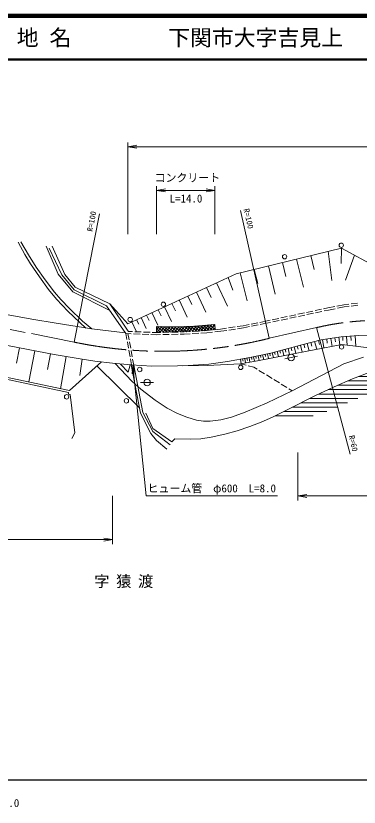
# Model space of a CAD drawing. Units: millimetres, scale not verified. Extents: x 40000 to 680000, y 20000 to 380000.
# Drawn here: x 370181 to 448714, y 198715 to 380000 of the extents above; entities that cross this region are included whole.
import ezdxf
from ezdxf.enums import TextEntityAlignment as Align

# ---------------------------------------------------------------- set-up
doc = ezdxf.new("R2010")
doc.units = ezdxf.units.MM
doc.header["$LTSCALE"] = 1000
doc.linetypes.add('CHAIN', pattern=[18.5, 12, -1.5, 3.5, -1.5])
for name, color, linetype, lineweight in [('M-BMK', 2, 'CHAIN', 13), ('M-BMK-HTXT', 7, 'Continuous', 13), ('M-STR-HTXT', 7, 'Continuous', 13), ('M-TTL', 2, 'Continuous', 140), ('M-TTL-BAND', 7, 'Continuous', 25), ('M-TTL-LINE', 7, 'Continuous', 50), ('M-WORK', 1, 'Continuous', 13)]:
    doc.layers.add(name, color=color, linetype=linetype, lineweight=lineweight)
doc.layers.add('M-TTL-TXT', color=7, linetype='Continuous')
doc.styles.add('ＭＳ ゴシック', font='')
doc.styles.get('ＭＳ ゴシック').set_extended_font_data('MS Gothic')

# ---------------------------------------------------------------- blocks, each defined once
blk = doc.blocks.new('open_arrow')
at = {"color": 0, "linetype": 'Continuous', "lineweight": -2}
blk.add_lwpolyline([(7.5, 1.25), (0, 0), (7.5, -1.25)], dxfattribs=at)

msp = doc.modelspace()

# ---------------------------------------------------------------- hatches: boundary and pattern name
at = {"layer": 'M-WORK'}
h = msp.add_hatch(dxfattribs=at)
h.set_pattern_fill('USER', color=256, style=0, pattern_type=2)
h.set_pattern_definition([(50, (408138, 308018), (-383.022, 321.394), []), (140, (408138, 308018), (-321.394, -383.022), [])])
h.paths.add_polyline_path([(402376, 308831), (407059, 308721), (411031, 308893), (415737, 309316), (415775, 308102), (413803, 307881), (408681, 307600), (402371, 307444)])
h = msp.add_hatch(dxfattribs=at)
h.set_pattern_fill('USER', color=256, style=0, pattern_type=2)
h.set_pattern_definition([(0, (444553, 292359), (-0, 1000), [])])
h.paths.add_polyline_path([(428899, 288068), (438585, 292970), (442995, 295011), (447169, 296817), (450993, 298294), (454112, 299279), (455498, 299710), (461388, 299708), (453736, 294576), (440384, 288982), (436110, 287768)])

# ---------------------------------------------------------------- linework, layer by layer
at = {"layer": 'M-BMK'}
for p, q in [((355614, 310805), (383516, 305247)), ((428161, 306122), (438969, 308568))]:
    msp.add_line(p, q, dxfattribs=at)
for centre, radius, start, end in [((452944, 250219), 60000, 44.54374, 103.46916), ((403928, 403142), 100000, 258.22223, 284.02416)]:
    msp.add_arc(centre, radius, start, end, dxfattribs=at)
at = {"layer": 'M-STR-HTXT'}
for p, q in [((395834, 330000), (395834, 351000)), ((395834, 350000), (530012, 350000)), ((402376, 330000), (402376, 341000)), ((415737, 330000), (415737, 341000)), ((402376, 340000), (415737, 340000)), ((428161, 306122), (421538, 335382)), ((383516, 305247), (389337, 334677)), ((438969, 308568), (446667, 279573)), ((434707, 280000), (434707, 269000)), ((392308, 270000), (392308, 259000)), ((434707, 270000), (481287, 270000)), ((332918, 260000), (392308, 260000))]:
    msp.add_line(p, q, dxfattribs=at)
msp.add_lwpolyline([(396920, 300000), (400000, 270000), (430000, 270000)], dxfattribs=at)
at = {"layer": 'M-TTL'}
msp.add_line((680000, 380000), (40000, 380000), dxfattribs=at)
at = {"layer": 'M-TTL-BAND'}
msp.add_line((40000, 205000), (579000, 205000), dxfattribs=at)
at = {"layer": 'M-TTL-LINE'}
msp.add_line((40000, 370000), (680000, 370000), dxfattribs=at)
at = {"layer": 'M-WORK'}
for p, q in [((372218, 325346), (370686, 328129)), ((371343, 328254), (373063, 325237)), ((377115, 327195), (379836, 320816)), ((380715, 320666), (377831, 326807)), ((378503, 327198), (381396, 320756)), ((420576, 320901), (444675, 326811)), ((444675, 326811), (444575, 323243)), ((444675, 326811), (466805, 314673)), ((373532, 323188), (372218, 325346)), ((373063, 325237), (374830, 322453)), ((437634, 325084), (438427, 321851)), ((441595, 326055), (442457, 319398)), ((447675, 325166), (445560, 319443)), ((375580, 320171), (373532, 323188)), ((427947, 322708), (429530, 316254)), ((431174, 323500), (431965, 320273)), ((434401, 324291), (435987, 317825)), ((374830, 322453), (376909, 319483)), ((395828, 309478), (420576, 320901)), ((421504, 321128), (423084, 314686)), ((424725, 321918), (425515, 318697)), ((377660, 317325), (375580, 320171)), ((376909, 319483), (379051, 316668)), ((379836, 320816), (383237, 316735)), ((383530, 317218), (380715, 320666)), ((381396, 320756), (383772, 317824)), ((418768, 320066), (419854, 317171)), ((379489, 315104), (377660, 317325)), ((383772, 317824), (391676, 314001)), ((413800, 317773), (414858, 315481)), ((416093, 318831), (418563, 313480)), ((379051, 316668), (380474, 314995)), ((383237, 316735), (391676, 312463)), ((390899, 313587), (383530, 317218)), ((409543, 315808), (410450, 313844)), ((411508, 316715), (413624, 312130)), ((382054, 312321), (379489, 315104)), ((380474, 314995), (382476, 312978)), ((391676, 314001), (395875, 307743)), ((391676, 314001), (395828, 309478)), ((405895, 314125), (406672, 312441)), ((407578, 314902), (409392, 310973)), ((443638, 313501), (445209, 313818)), ((445209, 313818), (446360, 313960)), ((446856, 314022), (448345, 314206)), ((446914, 313525), (448402, 313709)), ((386218, 308473), (382054, 312321)), ((382476, 312978), (385447, 310085)), ((395306, 307216), (390899, 313587)), ((401326, 312016), (402658, 309131)), ((402769, 312682), (403435, 311239)), ((404212, 313348), (405765, 309981)), ((434714, 311626), (436181, 311938)), ((436670, 312042), (438137, 312354)), ((436771, 311552), (438238, 311865)), ((438626, 312458), (440093, 312771)), ((438727, 311969), (440195, 312281)), ((440582, 312875), (441576, 313086)), ((440684, 312385), (441677, 312597)), ((441576, 313086), (443147, 313403)), ((441677, 312597), (443238, 312911)), ((443728, 313010), (445289, 313324)), ((445289, 313324), (446418, 313463)), ((367574, 311672), (373872, 310511)), ((373872, 310511), (379431, 309561)), ((385447, 310085), (387546, 308260)), ((397795, 310386), (398284, 309327)), ((398854, 310875), (399995, 308403)), ((400090, 311446), (400661, 310210)), ((425991, 309783), (427362, 310061)), ((427362, 310061), (428356, 310272)), ((428845, 310376), (430312, 310689)), ((428947, 309887), (430414, 310199)), ((430801, 310793), (432268, 311105)), ((430903, 310303), (432370, 310615)), ((432757, 311209), (434224, 311521)), ((432859, 310720), (434326, 311032)), ((434815, 311136), (436282, 311448)), ((379431, 309561), (387546, 308260)), ((387546, 308260), (395168, 307415)), ((396736, 309897), (397714, 307779)), ((402371, 307444), (402376, 308831)), ((402376, 308831), (407059, 308721)), ((407059, 308721), (411031, 308893)), ((411031, 308893), (415737, 309316)), ((415643, 308087), (416986, 308238)), ((415737, 309316), (415775, 308102)), ((416986, 308238), (418342, 308439)), ((418836, 308513), (420320, 308733)), ((418912, 308018), (420395, 308239)), ((420814, 308807), (422171, 309008)), ((420890, 308312), (422257, 308516)), ((422171, 309008), (423541, 309286)), ((422257, 308516), (423635, 308795)), ((424031, 309386), (425501, 309684)), ((424125, 308894), (425596, 309192)), ((426086, 309292), (427464, 309571)), ((427464, 309571), (428458, 309783)), ((395306, 307216), (396589, 307167)), ((395595, 305830), (395340, 307221)), ((396090, 305805), (395834, 307196)), ((395882, 307694), (396878, 307656)), ((397088, 307147), (398587, 307090)), ((397378, 307637), (398877, 307579)), ((399087, 307070), (400586, 307013)), ((399377, 307560), (400875, 307502)), ((401085, 306994), (402368, 306944)), ((401375, 307483), (402371, 307444)), ((402368, 306944), (403285, 306967)), ((402371, 307444), (403277, 307467)), ((403776, 307479), (405276, 307516)), ((403785, 306979), (405284, 307016)), ((405776, 307529), (407275, 307566)), ((405784, 307029), (407284, 307066)), ((407775, 307578), (408681, 307600)), ((407783, 307078), (408700, 307101)), ((408681, 307600), (409994, 307672)), ((408700, 307101), (410024, 307173)), ((410493, 307699), (411991, 307781)), ((410524, 307200), (412021, 307282)), ((412490, 307809), (413803, 307881)), ((412521, 307310), (413845, 307382)), ((413803, 307881), (415146, 308031)), ((413845, 307382), (415199, 307534)), ((415696, 307590), (417050, 307742)), ((417050, 307742), (418417, 307945)), ((440049, 305800), (444599, 306457)), ((444079, 306382), (444331, 304633)), ((444599, 306457), (448586, 306738)), ((444956, 306482), (445018, 305601)), ((445838, 306544), (445977, 304570)), ((446825, 306614), (446895, 305627)), ((447812, 306684), (447979, 304319)), ((448586, 306738), (452902, 306809)), ((366692, 304801), (378947, 302421)), ((395957, 303863), (395686, 305339)), ((396451, 303838), (396180, 305313)), ((428509, 302751), (435592, 304627)), ((432071, 302280), (444783, 304719)), ((435592, 304627), (440049, 305800)), ((436063, 304751), (436270, 303967)), ((436848, 304958), (437289, 303281)), ((437687, 305179), (437907, 304340)), ((438525, 305399), (438996, 303609)), ((439420, 305635), (439656, 304740)), ((440321, 305840), (440599, 303916)), ((441283, 305978), (441422, 305017)), ((442245, 306117), (442509, 304283)), ((443162, 306249), (443294, 305332)), ((444783, 304719), (455455, 303382)), ((371023, 303960), (370341, 300449)), ((374534, 303278), (373146, 296132)), ((396318, 301896), (396047, 303372)), ((396812, 301870), (396541, 303346)), ((423677, 301696), (428509, 302751)), ((428819, 302833), (429118, 301702)), ((429384, 302983), (429534, 302417)), ((429950, 303133), (430269, 301927)), ((430552, 303292), (430712, 302690)), ((431155, 303452), (431495, 302167)), ((431797, 303622), (431967, 302980)), ((432440, 303792), (432803, 302420)), ((433126, 303974), (433307, 303288)), ((433811, 304156), (434200, 302689)), ((434545, 304350), (434739, 303616)), ((435279, 304544), (435694, 302975)), ((347073, 301173), (382200, 293699)), ((347245, 301635), (382483, 294148)), ((378107, 302584), (377413, 299011)), ((378947, 302421), (384904, 301389)), ((381690, 301946), (380416, 294587)), ((385372, 301322), (384844, 297626)), ((384904, 301389), (388243, 300912)), ((396664, 300014), (396408, 301405)), ((397158, 299988), (396903, 301379)), ((418635, 300781), (423677, 301696)), ((421547, 301309), (421731, 300298)), ((421564, 300263), (425480, 300990)), ((422050, 301400), (422163, 300883)), ((422548, 301491), (422731, 300480)), ((423051, 301582), (423164, 301064)), ((423554, 301673), (423737, 300666)), ((424055, 301778), (424164, 301278)), ((424555, 301887), (424779, 300860)), ((425069, 302000), (425181, 301486)), ((425480, 300990), (432071, 302280)), ((425582, 302112), (425813, 301055)), ((426111, 302227), (426226, 301699)), ((426639, 302343), (426875, 301263)), ((427179, 302461), (427297, 301921)), ((427719, 302578), (427960, 301475)), ((428270, 302699), (428391, 302147)), ((433165, 301735), (431702, 301404)), ((433165, 301735), (434629, 302062)), ((445182, 300276), (449721, 301789)), ((382483, 294148), (389777, 300717)), ((388243, 300912), (392308, 300396)), ((388740, 299783), (398456, 290167)), ((392308, 300396), (396530, 300021)), ((392891, 300344), (396751, 296283)), ((394094, 300237), (395887, 298402)), ((395887, 298402), (396299, 300041)), ((396530, 300021), (401315, 299770)), ((398691, 288966), (396530, 300021)), ((397158, 299988), (399223, 289138)), ((401315, 299770), (407147, 299802)), ((407147, 299802), (413964, 299911)), ((408408, 299822), (414335, 300234)), ((413964, 299911), (421564, 300263)), ((414335, 300234), (418635, 300781)), ((421564, 300263), (422842, 299953)), ((423328, 299835), (424607, 299526)), ((424607, 299526), (425378, 299049)), ((433379, 294102), (445182, 300276)), ((425803, 298786), (427079, 297997)), ((427505, 297734), (428780, 296945)), ((447169, 296817), (450993, 298294)), ((396751, 296283), (398799, 294501)), ((400193, 296011), (398693, 296005)), ((400193, 296011), (401692, 295975)), ((429206, 296682), (430481, 295893)), ((430907, 295630), (432183, 294842)), ((442995, 295011), (447169, 296817)), ((382200, 293699), (382189, 293349)), ((398799, 294501), (402036, 291921)), ((427680, 291311), (433379, 294102)), ((432608, 294579), (433379, 294102)), ((438585, 292970), (442995, 295011)), ((382189, 293349), (382617, 293214)), ((382617, 293214), (383636, 284471)), ((402036, 291921), (404804, 290122)), ((432370, 289780), (438585, 292970)), ((404804, 290122), (407149, 288887)), ((422629, 289200), (427680, 291311)), ((401068, 284291), (398691, 288966)), ((399223, 289138), (401490, 284760)), ((399897, 288993), (401555, 285501)), ((407149, 288887), (409260, 288043)), ((419486, 288043), (422629, 289200)), ((428899, 288068), (432370, 289780)), ((409260, 288043), (411480, 287402)), ((411480, 287402), (413107, 287151)), ((413107, 287151), (414655, 287151)), ((414655, 287151), (417078, 287449)), ((417078, 287449), (419486, 288043)), ((423692, 285910), (426319, 286895)), ((426319, 286895), (428899, 288068)), ((401490, 284760), (405477, 281758)), ((401555, 285501), (405849, 282384)), ((417992, 284151), (420807, 284925)), ((420807, 284925), (423692, 285910)), ((383636, 284471), (382979, 283204)), ((402350, 282743), (401068, 284291)), ((405849, 282384), (406537, 283104)), ((406537, 283104), (410182, 283002)), ((410182, 283002), (412527, 283119)), ((412527, 283119), (414873, 283471)), ((414873, 283471), (417992, 284151)), ((404711, 280757), (402350, 282743))]:
    msp.add_line(p, q, dxfattribs=at)
for centre, radius in [((444611, 327452), 500), ((431664, 324813), 500), ((403932, 313919), 500), ((396333, 310424), 500), ((444686, 304137), 500), ((433165, 301735), 750), ((398516, 298980), 500), ((421619, 299473), 500), ((400193, 296011), 750), ((381793, 292718), 500), ((395467, 291803), 500)]:
    msp.add_circle(centre, radius, dxfattribs=at)

# ---------------------------------------------------------------- block references
at = {"layer": 'M-STR-HTXT', "xscale": 267, "yscale": 267}
for p in [(395834, 350000), (402376, 340000), (434707, 270000)]:
    msp.add_blockref('open_arrow', p, dxfattribs=at)
for p, rotation in [((415737, 340000), 180), ((396920, 300000), 275.9), ((392308, 260000), 180)]:
    msp.add_blockref('open_arrow', p, dxfattribs=dict(at, rotation=rotation))

# ---------------------------------------------------------------- texts
at = {"layer": 'M-BMK-HTXT', "insert": (395618, 250319), "char_height": 2566, "attachment_point": 5, "style": 'ＭＳ ゴシック'}
msp.add_mtext('\\T1.43;字猿渡', dxfattribs=at)
at = {"layer": 'M-STR-HTXT', "style": 'ＭＳ ゴシック'}
for s, p in [('コンクリート', (409419, 342904)), ('ヒューム管\u3000φ600\u3000L=8.0', (415000, 271750))]:
    msp.add_text(s, height=1833, dxfattribs=at).set_placement(p, align=Align.MIDDLE_CENTER)
msp.add_text('L=14.0', height=1833, dxfattribs=at).set_placement((409102, 336676), align=Align.BOTTOM_CENTER)
for s, rotation, p in [('R=100', 282.753, (423425, 333535)), ('R=100', 78.811, (387505, 332924)), ('R=60', 282.753, (447390, 282056))]:
    msp.add_text(s, height=1320, rotation=rotation, dxfattribs=at).set_placement(p, align=Align.MIDDLE_CENTER)
at = {"layer": 'M-TTL-BAND', "style": 'ＭＳ ゴシック'}
msp.add_text('300.0', height=1833, dxfattribs=at).set_placement((367844, 198195), align=Align.BOTTOM_CENTER)
at = {"layer": 'M-TTL-TXT', "style": 'ＭＳ ゴシック'}
for s, p in [('地 名', (370380, 375000)), ('下関市大字吉見上', (405024, 375000))]:
    msp.add_text(s, height=3666, dxfattribs=at).set_placement(p, align=Align.MIDDLE_LEFT)

doc.saveas('drawing.dxf')
